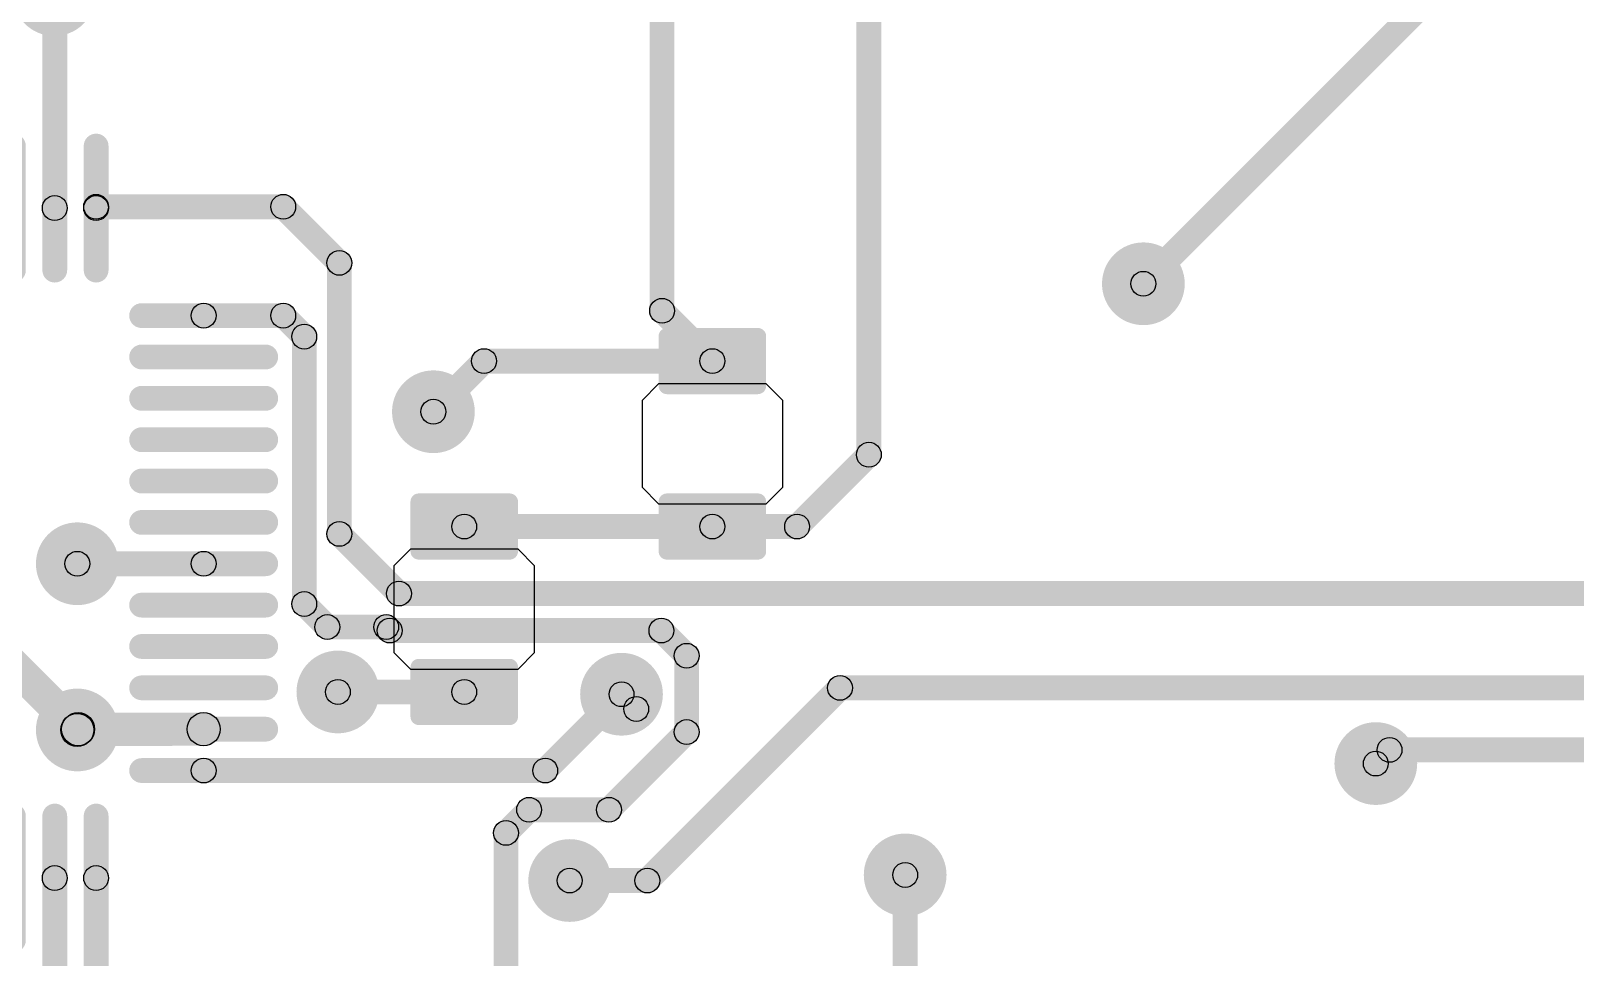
# Model space of a CAD drawing. Header units: millimetres. Extents: x 0 to 3.58, y 0 to 2.95.
# Drawn here: x 2.077 to 2.812, y 1.327 to 1.767 of the extents above; entities that cross this region are included whole.
import ezdxf

# ---------------------------------------------------------------- set-up
doc = ezdxf.new("R2010")
doc.units = ezdxf.units.MM
doc.header["$MEASUREMENT"] = 0
doc.layers.add('BottomLayer', color=5, linetype='Continuous')
doc.layers.add('ViaHoleLayer', color=16, linetype='Continuous')

# ---------------------------------------------------------------- blocks, each defined once
blk = doc.blocks.new('RES0805_B_28')
at = {"layer": 'BottomLayer'}
h = blk.add_hatch(color=5, dxfattribs=at)
edge = h.paths.add_edge_path()
edge.add_arc((-0.02756, 0.02165), 0.00394, 0, 90)
edge.add_line((-0.02756, 0.02559), (-0.05118, 0.02559))
edge.add_arc((-0.05118, 0.02165), 0.00394, 90, 180)
edge.add_line((-0.05512, 0.02165), (-0.05512, -0.02165))
edge.add_arc((-0.05118, -0.02165), 0.00394, 180, 270)
edge.add_line((-0.05118, -0.02559), (-0.02756, -0.02559))
edge.add_arc((-0.02756, -0.02165), 0.00394, 270, 360)
edge.add_line((-0.02362, -0.02165), (-0.02362, 0.02165))
h = blk.add_hatch(color=5, dxfattribs=at)
edge = h.paths.add_edge_path()
edge.add_arc((0.05118, 0.02165), 0.00394, 0, 90)
edge.add_line((0.05118, 0.02559), (0.02756, 0.02559))
edge.add_arc((0.02756, 0.02165), 0.00394, 90, 180)
edge.add_line((0.02362, 0.02165), (0.02362, -0.02165))
edge.add_arc((0.02756, -0.02165), 0.00394, 180, 270)
edge.add_line((0.02756, -0.02559), (0.05118, -0.02559))
edge.add_arc((0.05118, -0.02165), 0.00394, 270, 360)
edge.add_line((0.05512, -0.02165), (0.05512, 0.02165))
for p, q in [((-0.02067, 0.03346), (-0.02854, 0.02559)), ((0.02067, 0.03346), (-0.02067, 0.03346)), ((0.02854, 0.02559), (0.02067, 0.03346)), ((-0.02854, 0.02559), (-0.02854, -0.02559)), ((0.02854, -0.02559), (0.02854, 0.02559)), ((-0.02854, -0.02559), (-0.02067, -0.03346)), ((0.02067, -0.03346), (0.02854, -0.02559)), ((-0.02067, -0.03346), (0.02067, -0.03346))]:
    blk.add_line(p, q, dxfattribs=at)
blk = doc.blocks.new('RES0805_B_34')
at = {"layer": 'BottomLayer'}
h = blk.add_hatch(color=5, dxfattribs=at)
edge = h.paths.add_edge_path()
edge.add_arc((-0.02756, 0.02165), 0.00394, 0, 90)
edge.add_line((-0.02756, 0.02559), (-0.05118, 0.02559))
edge.add_arc((-0.05118, 0.02165), 0.00394, 90, 180)
edge.add_line((-0.05512, 0.02165), (-0.05512, -0.02165))
edge.add_arc((-0.05118, -0.02165), 0.00394, 180, 270)
edge.add_line((-0.05118, -0.02559), (-0.02756, -0.02559))
edge.add_arc((-0.02756, -0.02165), 0.00394, 270, 360)
edge.add_line((-0.02362, -0.02165), (-0.02362, 0.02165))
h = blk.add_hatch(color=5, dxfattribs=at)
edge = h.paths.add_edge_path()
edge.add_arc((0.05118, 0.02165), 0.00394, 0, 90)
edge.add_line((0.05118, 0.02559), (0.02756, 0.02559))
edge.add_arc((0.02756, 0.02165), 0.00394, 90, 180)
edge.add_line((0.02362, 0.02165), (0.02362, -0.02165))
edge.add_arc((0.02756, -0.02165), 0.00394, 180, 270)
edge.add_line((0.02756, -0.02559), (0.05118, -0.02559))
edge.add_arc((0.05118, -0.02165), 0.00394, 270, 360)
edge.add_line((0.05512, -0.02165), (0.05512, 0.02165))
for p, q in [((-0.02067, 0.03346), (-0.02854, 0.02559)), ((0.02067, 0.03346), (-0.02067, 0.03346)), ((0.02854, 0.02559), (0.02067, 0.03346)), ((-0.02854, 0.02559), (-0.02854, -0.02559)), ((0.02854, -0.02559), (0.02854, 0.02559)), ((-0.02854, -0.02559), (-0.02067, -0.03346)), ((0.02067, -0.03346), (0.02854, -0.02559)), ((-0.02067, -0.03346), (0.02067, -0.03346))]:
    blk.add_line(p, q, dxfattribs=at)
blk = doc.blocks.new('LQFP_48_N_B_53')
at = {"layer": 'BottomLayer'}
h = blk.add_hatch(color=5, dxfattribs=at)
edge = h.paths.add_edge_path()
edge.add_arc((-0.10827, 0.12992), 0.00591, 180, 360)
edge.add_line((-0.10236, 0.12992), (-0.10236, 0.18898))
edge.add_arc((-0.10827, 0.18898), 0.00591, 0, 180)
edge.add_line((-0.11417, 0.18898), (-0.11417, 0.12992))
h = blk.add_hatch(color=5, dxfattribs=at)
edge = h.paths.add_edge_path()
edge.add_arc((-0.08858, 0.12992), 0.00591, 180, 360)
edge.add_line((-0.08268, 0.12992), (-0.08268, 0.18898))
edge.add_arc((-0.08858, 0.18898), 0.00591, 0, 180)
edge.add_line((-0.09449, 0.18898), (-0.09449, 0.12992))
h = blk.add_hatch(color=5, dxfattribs=at)
edge = h.paths.add_edge_path()
edge.add_arc((-0.0689, 0.12992), 0.00591, 180, 360)
edge.add_line((-0.06299, 0.12992), (-0.06299, 0.18898))
edge.add_arc((-0.0689, 0.18898), 0.00591, 0, 180)
edge.add_line((-0.0748, 0.18898), (-0.0748, 0.12992))
h = blk.add_hatch(color=5, dxfattribs=at)
edge = h.paths.add_edge_path()
edge.add_arc((-0.04921, 0.12992), 0.00591, 180, 360)
edge.add_line((-0.04331, 0.12992), (-0.04331, 0.18898))
edge.add_arc((-0.04921, 0.18898), 0.00591, 0, 180)
edge.add_line((-0.05512, 0.18898), (-0.05512, 0.12992))
h = blk.add_hatch(color=5, dxfattribs=at)
edge = h.paths.add_edge_path()
edge.add_arc((-0.02953, 0.12992), 0.00591, 180, 360)
edge.add_line((-0.02362, 0.12992), (-0.02362, 0.18898))
edge.add_arc((-0.02953, 0.18898), 0.00591, 0, 180)
edge.add_line((-0.03543, 0.18898), (-0.03543, 0.12992))
h = blk.add_hatch(color=5, dxfattribs=at)
edge = h.paths.add_edge_path()
edge.add_arc((-0.00984, 0.12992), 0.00591, 180, 360)
edge.add_line((-0.00394, 0.12992), (-0.00394, 0.18898))
edge.add_arc((-0.00984, 0.18898), 0.00591, 0, 180)
edge.add_line((-0.01575, 0.18898), (-0.01575, 0.12992))
h = blk.add_hatch(color=5, dxfattribs=at)
edge = h.paths.add_edge_path()
edge.add_arc((0.00984, 0.12992), 0.00591, 180, 360)
edge.add_line((0.01575, 0.12992), (0.01575, 0.18898))
edge.add_arc((0.00984, 0.18898), 0.00591, 0, 180)
edge.add_line((0.00394, 0.18898), (0.00394, 0.12992))
h = blk.add_hatch(color=5, dxfattribs=at)
edge = h.paths.add_edge_path()
edge.add_arc((0.02953, 0.12992), 0.00591, 180, 360)
edge.add_line((0.03543, 0.12992), (0.03543, 0.18898))
edge.add_arc((0.02953, 0.18898), 0.00591, 0, 180)
edge.add_line((0.02362, 0.18898), (0.02362, 0.12992))
h = blk.add_hatch(color=5, dxfattribs=at)
edge = h.paths.add_edge_path()
edge.add_arc((0.04921, 0.12992), 0.00591, 180, 360)
edge.add_line((0.05512, 0.12992), (0.05512, 0.18898))
edge.add_arc((0.04921, 0.18898), 0.00591, 0, 180)
edge.add_line((0.04331, 0.18898), (0.04331, 0.12992))
h = blk.add_hatch(color=5, dxfattribs=at)
edge = h.paths.add_edge_path()
edge.add_arc((0.0689, 0.12992), 0.00591, 180, 360)
edge.add_line((0.0748, 0.12992), (0.0748, 0.18898))
edge.add_arc((0.0689, 0.18898), 0.00591, 0, 180)
edge.add_line((0.06299, 0.18898), (0.06299, 0.12992))
h = blk.add_hatch(color=5, dxfattribs=at)
edge = h.paths.add_edge_path()
edge.add_arc((0.08858, 0.12992), 0.00591, 180, 360)
edge.add_line((0.09449, 0.12992), (0.09449, 0.18898))
edge.add_arc((0.08858, 0.18898), 0.00591, 0, 180)
edge.add_line((0.08268, 0.18898), (0.08268, 0.12992))
h = blk.add_hatch(color=5, dxfattribs=at)
edge = h.paths.add_edge_path()
edge.add_arc((0.10827, 0.12992), 0.00591, 180, 360)
edge.add_line((0.11417, 0.12992), (0.11417, 0.18898))
edge.add_arc((0.10827, 0.18898), 0.00591, 0, 180)
edge.add_line((0.10236, 0.18898), (0.10236, 0.12992))
h = blk.add_hatch(color=5, dxfattribs=at)
edge = h.paths.add_edge_path()
edge.add_arc((-0.18897, 0.10827), 0.00591, 90, 270)
edge.add_line((-0.18897, 0.10236), (-0.12992, 0.10236))
edge.add_arc((-0.12992, 0.10827), 0.00591, 270, 450)
edge.add_line((-0.12992, 0.11417), (-0.18897, 0.11417))
h = blk.add_hatch(color=5, dxfattribs=at)
edge = h.paths.add_edge_path()
edge.add_arc((0.12992, 0.10827), 0.00591, 90, 270)
edge.add_line((0.12992, 0.10236), (0.18898, 0.10236))
edge.add_arc((0.18898, 0.10827), 0.00591, 270, 450)
edge.add_line((0.18898, 0.11417), (0.12992, 0.11417))
h = blk.add_hatch(color=5, dxfattribs=at)
edge = h.paths.add_edge_path()
edge.add_arc((-0.18897, 0.08858), 0.00591, 90, 270)
edge.add_line((-0.18897, 0.08268), (-0.12992, 0.08268))
edge.add_arc((-0.12992, 0.08858), 0.00591, 270, 450)
edge.add_line((-0.12992, 0.09449), (-0.18897, 0.09449))
h = blk.add_hatch(color=5, dxfattribs=at)
edge = h.paths.add_edge_path()
edge.add_arc((0.12992, 0.08858), 0.00591, 90, 270)
edge.add_line((0.12992, 0.08268), (0.18898, 0.08268))
edge.add_arc((0.18898, 0.08858), 0.00591, 270, 450)
edge.add_line((0.18898, 0.09449), (0.12992, 0.09449))
h = blk.add_hatch(color=5, dxfattribs=at)
edge = h.paths.add_edge_path()
edge.add_arc((-0.18897, 0.0689), 0.00591, 90, 270)
edge.add_line((-0.18897, 0.06299), (-0.12992, 0.06299))
edge.add_arc((-0.12992, 0.0689), 0.00591, 270, 450)
edge.add_line((-0.12992, 0.0748), (-0.18897, 0.0748))
h = blk.add_hatch(color=5, dxfattribs=at)
edge = h.paths.add_edge_path()
edge.add_arc((0.12992, 0.0689), 0.00591, 90, 270)
edge.add_line((0.12992, 0.06299), (0.18898, 0.06299))
edge.add_arc((0.18898, 0.0689), 0.00591, 270, 450)
edge.add_line((0.18898, 0.0748), (0.12992, 0.0748))
h = blk.add_hatch(color=5, dxfattribs=at)
edge = h.paths.add_edge_path()
edge.add_arc((-0.18897, 0.04921), 0.00591, 90, 270)
edge.add_line((-0.18897, 0.04331), (-0.12992, 0.04331))
edge.add_arc((-0.12992, 0.04921), 0.00591, 270, 450)
edge.add_line((-0.12992, 0.05512), (-0.18897, 0.05512))
h = blk.add_hatch(color=5, dxfattribs=at)
edge = h.paths.add_edge_path()
edge.add_arc((0.12992, 0.04921), 0.00591, 90, 270)
edge.add_line((0.12992, 0.04331), (0.18898, 0.04331))
edge.add_arc((0.18898, 0.04921), 0.00591, 270, 450)
edge.add_line((0.18898, 0.05512), (0.12992, 0.05512))
h = blk.add_hatch(color=5, dxfattribs=at)
edge = h.paths.add_edge_path()
edge.add_arc((-0.18897, 0.02953), 0.00591, 90, 270)
edge.add_line((-0.18897, 0.02362), (-0.12992, 0.02362))
edge.add_arc((-0.12992, 0.02953), 0.00591, 270, 450)
edge.add_line((-0.12992, 0.03543), (-0.18897, 0.03543))
h = blk.add_hatch(color=5, dxfattribs=at)
edge = h.paths.add_edge_path()
edge.add_arc((0.12992, 0.02953), 0.00591, 90, 270)
edge.add_line((0.12992, 0.02362), (0.18898, 0.02362))
edge.add_arc((0.18898, 0.02953), 0.00591, 270, 450)
edge.add_line((0.18898, 0.03543), (0.12992, 0.03543))
h = blk.add_hatch(color=5, dxfattribs=at)
edge = h.paths.add_edge_path()
edge.add_arc((-0.18897, 0.00984), 0.00591, 90, 270)
edge.add_line((-0.18897, 0.00394), (-0.12992, 0.00394))
edge.add_arc((-0.12992, 0.00984), 0.00591, 270, 450)
edge.add_line((-0.12992, 0.01575), (-0.18897, 0.01575))
h = blk.add_hatch(color=5, dxfattribs=at)
edge = h.paths.add_edge_path()
edge.add_arc((0.12992, 0.00984), 0.00591, 90, 270)
edge.add_line((0.12992, 0.00394), (0.18898, 0.00394))
edge.add_arc((0.18898, 0.00984), 0.00591, 270, 450)
edge.add_line((0.18898, 0.01575), (0.12992, 0.01575))
h = blk.add_hatch(color=5, dxfattribs=at)
edge = h.paths.add_edge_path()
edge.add_arc((-0.18897, -0.00984), 0.00591, 90, 270)
edge.add_line((-0.18897, -0.01575), (-0.12992, -0.01575))
edge.add_arc((-0.12992, -0.00984), 0.00591, 270, 450)
edge.add_line((-0.12992, -0.00394), (-0.18897, -0.00394))
h = blk.add_hatch(color=5, dxfattribs=at)
edge = h.paths.add_edge_path()
edge.add_arc((0.12992, -0.00984), 0.00591, 90, 270)
edge.add_line((0.12992, -0.01575), (0.18898, -0.01575))
edge.add_arc((0.18898, -0.00984), 0.00591, 270, 450)
edge.add_line((0.18898, -0.00394), (0.12992, -0.00394))
h = blk.add_hatch(color=5, dxfattribs=at)
edge = h.paths.add_edge_path()
edge.add_arc((-0.18897, -0.02953), 0.00591, 90, 270)
edge.add_line((-0.18897, -0.03543), (-0.12992, -0.03543))
edge.add_arc((-0.12992, -0.02953), 0.00591, 270, 450)
edge.add_line((-0.12992, -0.02362), (-0.18897, -0.02362))
h = blk.add_hatch(color=5, dxfattribs=at)
edge = h.paths.add_edge_path()
edge.add_arc((0.12992, -0.02953), 0.00591, 90, 270)
edge.add_line((0.12992, -0.03543), (0.18898, -0.03543))
edge.add_arc((0.18898, -0.02953), 0.00591, 270, 450)
edge.add_line((0.18898, -0.02362), (0.12992, -0.02362))
h = blk.add_hatch(color=5, dxfattribs=at)
edge = h.paths.add_edge_path()
edge.add_arc((-0.18897, -0.04921), 0.00591, 90, 270)
edge.add_line((-0.18897, -0.05512), (-0.12992, -0.05512))
edge.add_arc((-0.12992, -0.04921), 0.00591, 270, 450)
edge.add_line((-0.12992, -0.04331), (-0.18897, -0.04331))
h = blk.add_hatch(color=5, dxfattribs=at)
edge = h.paths.add_edge_path()
edge.add_arc((0.12992, -0.04921), 0.00591, 90, 270)
edge.add_line((0.12992, -0.05512), (0.18898, -0.05512))
edge.add_arc((0.18898, -0.04921), 0.00591, 270, 450)
edge.add_line((0.18898, -0.04331), (0.12992, -0.04331))
h = blk.add_hatch(color=5, dxfattribs=at)
edge = h.paths.add_edge_path()
edge.add_arc((-0.18897, -0.0689), 0.00591, 90, 270)
edge.add_line((-0.18897, -0.0748), (-0.12992, -0.0748))
edge.add_arc((-0.12992, -0.0689), 0.00591, 270, 450)
edge.add_line((-0.12992, -0.06299), (-0.18897, -0.06299))
h = blk.add_hatch(color=5, dxfattribs=at)
edge = h.paths.add_edge_path()
edge.add_arc((0.12992, -0.0689), 0.00591, 90, 270)
edge.add_line((0.12992, -0.0748), (0.18898, -0.0748))
edge.add_arc((0.18898, -0.0689), 0.00591, 270, 450)
edge.add_line((0.18898, -0.06299), (0.12992, -0.06299))
h = blk.add_hatch(color=5, dxfattribs=at)
edge = h.paths.add_edge_path()
edge.add_arc((-0.18897, -0.08858), 0.00591, 90, 270)
edge.add_line((-0.18897, -0.09449), (-0.12992, -0.09449))
edge.add_arc((-0.12992, -0.08858), 0.00591, 270, 450)
edge.add_line((-0.12992, -0.08268), (-0.18897, -0.08268))
h = blk.add_hatch(color=5, dxfattribs=at)
edge = h.paths.add_edge_path()
edge.add_arc((0.12992, -0.08858), 0.00591, 90, 270)
edge.add_line((0.12992, -0.09449), (0.18898, -0.09449))
edge.add_arc((0.18898, -0.08858), 0.00591, 270, 450)
edge.add_line((0.18898, -0.08268), (0.12992, -0.08268))
h = blk.add_hatch(color=5, dxfattribs=at)
edge = h.paths.add_edge_path()
edge.add_arc((-0.18897, -0.10827), 0.00591, 90, 270)
edge.add_line((-0.18897, -0.11417), (-0.12992, -0.11417))
edge.add_arc((-0.12992, -0.10827), 0.00591, 270, 450)
edge.add_line((-0.12992, -0.10236), (-0.18897, -0.10236))
h = blk.add_hatch(color=5, dxfattribs=at)
edge = h.paths.add_edge_path()
edge.add_arc((0.12992, -0.10827), 0.00591, 90, 270)
edge.add_line((0.12992, -0.11417), (0.18898, -0.11417))
edge.add_arc((0.18898, -0.10827), 0.00591, 270, 450)
edge.add_line((0.18898, -0.10236), (0.12992, -0.10236))
h = blk.add_hatch(color=5, dxfattribs=at)
edge = h.paths.add_edge_path()
edge.add_arc((-0.10827, -0.18898), 0.00591, 180, 360)
edge.add_line((-0.10236, -0.18898), (-0.10236, -0.12992))
edge.add_arc((-0.10827, -0.12992), 0.00591, 0, 180)
edge.add_line((-0.11417, -0.12992), (-0.11417, -0.18898))
h = blk.add_hatch(color=5, dxfattribs=at)
edge = h.paths.add_edge_path()
edge.add_arc((-0.08858, -0.18898), 0.00591, 180, 360)
edge.add_line((-0.08268, -0.18898), (-0.08268, -0.12992))
edge.add_arc((-0.08858, -0.12992), 0.00591, 0, 180)
edge.add_line((-0.09449, -0.12992), (-0.09449, -0.18898))
h = blk.add_hatch(color=5, dxfattribs=at)
edge = h.paths.add_edge_path()
edge.add_arc((-0.0689, -0.18898), 0.00591, 180, 360)
edge.add_line((-0.06299, -0.18898), (-0.06299, -0.12992))
edge.add_arc((-0.0689, -0.12992), 0.00591, 0, 180)
edge.add_line((-0.0748, -0.12992), (-0.0748, -0.18898))
h = blk.add_hatch(color=5, dxfattribs=at)
edge = h.paths.add_edge_path()
edge.add_arc((-0.04921, -0.18898), 0.00591, 180, 360)
edge.add_line((-0.04331, -0.18898), (-0.04331, -0.12992))
edge.add_arc((-0.04921, -0.12992), 0.00591, 0, 180)
edge.add_line((-0.05512, -0.12992), (-0.05512, -0.18898))
h = blk.add_hatch(color=5, dxfattribs=at)
edge = h.paths.add_edge_path()
edge.add_arc((-0.02953, -0.18898), 0.00591, 180, 360)
edge.add_line((-0.02362, -0.18898), (-0.02362, -0.12992))
edge.add_arc((-0.02953, -0.12992), 0.00591, 0, 180)
edge.add_line((-0.03543, -0.12992), (-0.03543, -0.18898))
h = blk.add_hatch(color=5, dxfattribs=at)
edge = h.paths.add_edge_path()
edge.add_arc((-0.00984, -0.18898), 0.00591, 180, 360)
edge.add_line((-0.00394, -0.18898), (-0.00394, -0.12992))
edge.add_arc((-0.00984, -0.12992), 0.00591, 0, 180)
edge.add_line((-0.01575, -0.12992), (-0.01575, -0.18898))
h = blk.add_hatch(color=5, dxfattribs=at)
edge = h.paths.add_edge_path()
edge.add_arc((0.00984, -0.18898), 0.00591, 180, 360)
edge.add_line((0.01575, -0.18898), (0.01575, -0.12992))
edge.add_arc((0.00984, -0.12992), 0.00591, 0, 180)
edge.add_line((0.00394, -0.12992), (0.00394, -0.18898))
h = blk.add_hatch(color=5, dxfattribs=at)
edge = h.paths.add_edge_path()
edge.add_arc((0.02953, -0.18898), 0.00591, 180, 360)
edge.add_line((0.03543, -0.18898), (0.03543, -0.12992))
edge.add_arc((0.02953, -0.12992), 0.00591, 0, 180)
edge.add_line((0.02362, -0.12992), (0.02362, -0.18898))
h = blk.add_hatch(color=5, dxfattribs=at)
edge = h.paths.add_edge_path()
edge.add_arc((0.04921, -0.18898), 0.00591, 180, 360)
edge.add_line((0.05512, -0.18898), (0.05512, -0.12992))
edge.add_arc((0.04921, -0.12992), 0.00591, 0, 180)
edge.add_line((0.04331, -0.12992), (0.04331, -0.18898))
h = blk.add_hatch(color=5, dxfattribs=at)
edge = h.paths.add_edge_path()
edge.add_arc((0.0689, -0.18898), 0.00591, 180, 360)
edge.add_line((0.0748, -0.18898), (0.0748, -0.12992))
edge.add_arc((0.0689, -0.12992), 0.00591, 0, 180)
edge.add_line((0.06299, -0.12992), (0.06299, -0.18898))
h = blk.add_hatch(color=5, dxfattribs=at)
edge = h.paths.add_edge_path()
edge.add_arc((0.08858, -0.18898), 0.00591, 180, 360)
edge.add_line((0.09449, -0.18898), (0.09449, -0.12992))
edge.add_arc((0.08858, -0.12992), 0.00591, 0, 180)
edge.add_line((0.08268, -0.12992), (0.08268, -0.18898))
h = blk.add_hatch(color=5, dxfattribs=at)
edge = h.paths.add_edge_path()
edge.add_arc((0.10827, -0.18898), 0.00591, 180, 360)
edge.add_line((0.11417, -0.18898), (0.11417, -0.12992))
edge.add_arc((0.10827, -0.12992), 0.00591, 0, 180)
edge.add_line((0.10236, -0.12992), (0.10236, -0.18898))

msp = doc.modelspace()

# ---------------------------------------------------------------- hatches: boundary and pattern name
at = {"layer": 'BottomLayer'}
for points in [[(2.38353, 1.63418), (2.37172, 1.63418), (2.37172, 1.85433), (2.38353, 1.85433)], [(2.48196, 1.56567), (2.47015, 1.56567), (2.47015, 1.85433), (2.48196, 1.85433)], [(2.61087, 1.64286), (2.60252, 1.65121), (2.77929, 1.82799), (2.78764, 1.81964)], [(2.09449, 1.68307), (2.08268, 1.68307), (2.08268, 1.78441), (2.09449, 1.78441)], [(2.11417, 1.68307), (2.10236, 1.68307), (2.10236, 1.68367), (2.11417, 1.68367)], [(2.10827, 1.67776), (2.10827, 1.68957), (2.19732, 1.68957), (2.19732, 1.67776)], [(2.19315, 1.67949), (2.2015, 1.68785), (2.22818, 1.66116), (2.21983, 1.65281)], [(2.22991, 1.52799), (2.2181, 1.52799), (2.2181, 1.65699), (2.22991, 1.65699)], [(2.15945, 1.62598), (2.15945, 1.63779), (2.19732, 1.63779), (2.19732, 1.62598)], [(2.19315, 1.62771), (2.2015, 1.63607), (2.2115, 1.62607), (2.20315, 1.61771)], [(2.37345, 1.63001), (2.3818, 1.63836), (2.40575, 1.61441), (2.3974, 1.60606)], [(2.21323, 1.49464), (2.20142, 1.49464), (2.20142, 1.62189), (2.21323, 1.62189)], [(2.27296, 1.58196), (2.26461, 1.59031), (2.28872, 1.61441), (2.29707, 1.60606)], [(2.29289, 1.60433), (2.29289, 1.61614), (2.40157, 1.61614), (2.40157, 1.60433)], [(2.44606, 1.52732), (2.43771, 1.53567), (2.47188, 1.56985), (2.48023, 1.56149)], [(2.28346, 1.52559), (2.28346, 1.5374), (2.40157, 1.5374), (2.40157, 1.52559)], [(2.40157, 1.52559), (2.40157, 1.5374), (2.44188, 1.5374), (2.44188, 1.52559)], [(2.21983, 1.52381), (2.22818, 1.53216), (2.25656, 1.50378), (2.24821, 1.49543)], [(2.09932, 1.50787), (2.09932, 1.51968), (2.15945, 1.51968), (2.15945, 1.50787)], [(2.03112, 1.4921), (2.04226, 1.50324), (2.10507, 1.44042), (2.09394, 1.42929)], [(2.25238, 1.4937), (2.25238, 1.50551), (2.89438, 1.50551), (2.89438, 1.4937)], [(2.20315, 1.49046), (2.2115, 1.49881), (2.22246, 1.48785), (2.21411, 1.47949)], [(2.21829, 1.47776), (2.21829, 1.48957), (2.24632, 1.48957), (2.24632, 1.47776)], [(2.24215, 1.47949), (2.2505, 1.48785), (2.25218, 1.48616), (2.24383, 1.47781)], [(2.24801, 1.47608), (2.24801, 1.48789), (2.37732, 1.48789), (2.37732, 1.47608)], [(2.37315, 1.47781), (2.3815, 1.48616), (2.3935, 1.47416), (2.38515, 1.46581)], [(2.39523, 1.43367), (2.38342, 1.43367), (2.38342, 1.46999), (2.39523, 1.46999)], [(2.22332, 1.44685), (2.22332, 1.45866), (2.28346, 1.45866), (2.28346, 1.44685)], [(2.32618, 1.41118), (2.31783, 1.41953), (2.35415, 1.45585), (2.3625, 1.44749)], [(2.35415, 1.44749), (2.3625, 1.45585), (2.3695, 1.44885), (2.36115, 1.44049)], [(2.37478, 1.35883), (2.36643, 1.36719), (2.45815, 1.4589), (2.4665, 1.45055)], [(2.46232, 1.44882), (2.46232, 1.46063), (2.88583, 1.46063), (2.88583, 1.44882)], [(2.10507, 1.42929), (2.09394, 1.44042), (2.09412, 1.44061), (2.10526, 1.42947)], [(2.09953, 1.42698), (2.09948, 1.44273), (2.15943, 1.44291), (2.15948, 1.42716)], [(2.09969, 1.42716), (2.09969, 1.44291), (2.15945, 1.44291), (2.15945, 1.42716)], [(2.10489, 1.4291), (2.09376, 1.44024), (2.09394, 1.44042), (2.10507, 1.42929)], [(2.35651, 1.3925), (2.34816, 1.40086), (2.38515, 1.43785), (2.3935, 1.42949)], [(2.7215, 1.41449), (2.71315, 1.42285), (2.71968, 1.42937), (2.72803, 1.42102)], [(2.72385, 1.41929), (2.72385, 1.4311), (2.94488, 1.4311), (2.94488, 1.41929)], [(2.15945, 1.40945), (2.15945, 1.42126), (2.32201, 1.42126), (2.32201, 1.40945)], [(2.30752, 1.38149), (2.29917, 1.38985), (2.31018, 1.40086), (2.31853, 1.3925)], [(2.31436, 1.39077), (2.31436, 1.40258), (2.35233, 1.40258), (2.35233, 1.39077)], [(2.30925, 1.31846), (2.29744, 1.31846), (2.29744, 1.38567), (2.30925, 1.38567)], [(2.33366, 1.3571), (2.33366, 1.36891), (2.37061, 1.36891), (2.37061, 1.3571)], [(2.09449, 1.21059), (2.08268, 1.21059), (2.08268, 1.36417), (2.09449, 1.36417)], [(2.11417, 1.24372), (2.10236, 1.24372), (2.10236, 1.36417), (2.11417, 1.36417)], [(2.49923, 1.22435), (2.48742, 1.22435), (2.48742, 1.36567), (2.49923, 1.36567)]]:
    msp.add_hatch(color=5, dxfattribs=at).paths.add_polyline_path(points)
h = msp.add_hatch(color=5, dxfattribs=at)
edge = h.paths.add_edge_path()
edge.add_arc((2.08832, 1.78467), 0.01969, 0, 360)
h = msp.add_hatch(color=5, dxfattribs=at)
edge = h.paths.add_edge_path()
edge.add_arc((2.08858, 1.68307), 0.00591, 0, 360)
h = msp.add_hatch(color=5, dxfattribs=at)
edge = h.paths.add_edge_path()
edge.add_arc((2.10827, 1.68367), 0.00591, 0, 360)
h = msp.add_hatch(color=5, dxfattribs=at)
edge = h.paths.add_edge_path()
edge.add_arc((2.10827, 1.68367), 0.00591, 0, 360)
h = msp.add_hatch(color=5, dxfattribs=at)
edge = h.paths.add_edge_path()
edge.add_arc((2.10827, 1.68307), 0.00591, 0, 360)
h = msp.add_hatch(color=5, dxfattribs=at)
edge = h.paths.add_edge_path()
edge.add_arc((2.19732, 1.68367), 0.00591, 0, 360)
h = msp.add_hatch(color=5, dxfattribs=at)
edge = h.paths.add_edge_path()
edge.add_arc((2.19732, 1.68367), 0.00591, 0, 360)
h = msp.add_hatch(color=5, dxfattribs=at)
edge = h.paths.add_edge_path()
edge.add_arc((2.22401, 1.65699), 0.00591, 0, 360)
h = msp.add_hatch(color=5, dxfattribs=at)
edge = h.paths.add_edge_path()
edge.add_arc((2.22401, 1.65699), 0.00591, 0, 360)
h = msp.add_hatch(color=5, dxfattribs=at)
edge = h.paths.add_edge_path()
edge.add_arc((2.60669, 1.64704), 0.01969, 0, 360)
h = msp.add_hatch(color=5, dxfattribs=at)
edge = h.paths.add_edge_path()
edge.add_arc((2.60669, 1.64704), 0.00591, 0, 360)
h = msp.add_hatch(color=5, dxfattribs=at)
edge = h.paths.add_edge_path()
edge.add_arc((2.37763, 1.63418), 0.00591, 0, 360)
h = msp.add_hatch(color=5, dxfattribs=at)
edge = h.paths.add_edge_path()
edge.add_arc((2.37763, 1.63418), 0.00591, 0, 360)
h = msp.add_hatch(color=5, dxfattribs=at)
edge = h.paths.add_edge_path()
edge.add_arc((2.15945, 1.63189), 0.00591, 0, 360)
h = msp.add_hatch(color=5, dxfattribs=at)
edge = h.paths.add_edge_path()
edge.add_arc((2.19732, 1.63189), 0.00591, 0, 360)
h = msp.add_hatch(color=5, dxfattribs=at)
edge = h.paths.add_edge_path()
edge.add_arc((2.19732, 1.63189), 0.00591, 0, 360)
h = msp.add_hatch(color=5, dxfattribs=at)
edge = h.paths.add_edge_path()
edge.add_arc((2.20732, 1.62189), 0.00591, 0, 360)
h = msp.add_hatch(color=5, dxfattribs=at)
edge = h.paths.add_edge_path()
edge.add_arc((2.20732, 1.62189), 0.00591, 0, 360)
h = msp.add_hatch(color=5, dxfattribs=at)
edge = h.paths.add_edge_path()
edge.add_arc((2.29289, 1.61024), 0.00591, 0, 360)
h = msp.add_hatch(color=5, dxfattribs=at)
edge = h.paths.add_edge_path()
edge.add_arc((2.29289, 1.61024), 0.00591, 0, 360)
h = msp.add_hatch(color=5, dxfattribs=at)
edge = h.paths.add_edge_path()
edge.add_arc((2.40157, 1.61024), 0.00591, 0, 360)
h = msp.add_hatch(color=5, dxfattribs=at)
edge = h.paths.add_edge_path()
edge.add_arc((2.40157, 1.61024), 0.00591, 0, 360)
h = msp.add_hatch(color=5, dxfattribs=at)
edge = h.paths.add_edge_path()
edge.add_arc((2.26879, 1.58613), 0.01969, 0, 360)
h = msp.add_hatch(color=5, dxfattribs=at)
edge = h.paths.add_edge_path()
edge.add_arc((2.26879, 1.58613), 0.00591, 0, 360)
h = msp.add_hatch(color=5, dxfattribs=at)
edge = h.paths.add_edge_path()
edge.add_arc((2.47605, 1.56567), 0.00591, 0, 360)
h = msp.add_hatch(color=5, dxfattribs=at)
edge = h.paths.add_edge_path()
edge.add_arc((2.47605, 1.56567), 0.00591, 0, 360)
h = msp.add_hatch(color=5, dxfattribs=at)
edge = h.paths.add_edge_path()
edge.add_arc((2.28346, 1.5315), 0.00591, 0, 360)
h = msp.add_hatch(color=5, dxfattribs=at)
edge = h.paths.add_edge_path()
edge.add_arc((2.40157, 1.5315), 0.00591, 0, 360)
h = msp.add_hatch(color=5, dxfattribs=at)
edge = h.paths.add_edge_path()
edge.add_arc((2.40157, 1.5315), 0.00591, 0, 360)
h = msp.add_hatch(color=5, dxfattribs=at)
edge = h.paths.add_edge_path()
edge.add_arc((2.44188, 1.5315), 0.00591, 0, 360)
h = msp.add_hatch(color=5, dxfattribs=at)
edge = h.paths.add_edge_path()
edge.add_arc((2.44188, 1.5315), 0.00591, 0, 360)
h = msp.add_hatch(color=5, dxfattribs=at)
edge = h.paths.add_edge_path()
edge.add_arc((2.09932, 1.51378), 0.01969, 0, 360)
h = msp.add_hatch(color=5, dxfattribs=at)
edge = h.paths.add_edge_path()
edge.add_arc((2.22401, 1.52799), 0.00591, 0, 360)
h = msp.add_hatch(color=5, dxfattribs=at)
edge = h.paths.add_edge_path()
edge.add_arc((2.22401, 1.52799), 0.00591, 0, 360)
h = msp.add_hatch(color=5, dxfattribs=at)
edge = h.paths.add_edge_path()
edge.add_arc((2.09932, 1.51378), 0.00591, 0, 360)
h = msp.add_hatch(color=5, dxfattribs=at)
edge = h.paths.add_edge_path()
edge.add_arc((2.15945, 1.51378), 0.00591, 0, 360)
h = msp.add_hatch(color=5, dxfattribs=at)
edge = h.paths.add_edge_path()
edge.add_arc((2.20732, 1.49464), 0.00591, 0, 360)
h = msp.add_hatch(color=5, dxfattribs=at)
edge = h.paths.add_edge_path()
edge.add_arc((2.20732, 1.49464), 0.00591, 0, 360)
h = msp.add_hatch(color=5, dxfattribs=at)
edge = h.paths.add_edge_path()
edge.add_arc((2.25238, 1.49961), 0.00591, 0, 360)
h = msp.add_hatch(color=5, dxfattribs=at)
edge = h.paths.add_edge_path()
edge.add_arc((2.25238, 1.49961), 0.00591, 0, 360)
h = msp.add_hatch(color=5, dxfattribs=at)
edge = h.paths.add_edge_path()
edge.add_arc((2.21829, 1.48367), 0.00591, 0, 360)
h = msp.add_hatch(color=5, dxfattribs=at)
edge = h.paths.add_edge_path()
edge.add_arc((2.21829, 1.48367), 0.00591, 0, 360)
h = msp.add_hatch(color=5, dxfattribs=at)
edge = h.paths.add_edge_path()
edge.add_arc((2.24632, 1.48367), 0.00591, 0, 360)
h = msp.add_hatch(color=5, dxfattribs=at)
edge = h.paths.add_edge_path()
edge.add_arc((2.24632, 1.48367), 0.00591, 0, 360)
h = msp.add_hatch(color=5, dxfattribs=at)
edge = h.paths.add_edge_path()
edge.add_arc((2.24801, 1.48199), 0.00591, 0, 360)
h = msp.add_hatch(color=5, dxfattribs=at)
edge = h.paths.add_edge_path()
edge.add_arc((2.24801, 1.48199), 0.00591, 0, 360)
h = msp.add_hatch(color=5, dxfattribs=at)
edge = h.paths.add_edge_path()
edge.add_arc((2.37732, 1.48199), 0.00591, 0, 360)
h = msp.add_hatch(color=5, dxfattribs=at)
edge = h.paths.add_edge_path()
edge.add_arc((2.37732, 1.48199), 0.00591, 0, 360)
h = msp.add_hatch(color=5, dxfattribs=at)
edge = h.paths.add_edge_path()
edge.add_arc((2.22332, 1.45276), 0.01969, 0, 360)
h = msp.add_hatch(color=5, dxfattribs=at)
edge = h.paths.add_edge_path()
edge.add_arc((2.35832, 1.45167), 0.01969, 0, 360)
h = msp.add_hatch(color=5, dxfattribs=at)
edge = h.paths.add_edge_path()
edge.add_arc((2.38932, 1.46999), 0.00591, 0, 360)
h = msp.add_hatch(color=5, dxfattribs=at)
edge = h.paths.add_edge_path()
edge.add_arc((2.38932, 1.46999), 0.00591, 0, 360)
h = msp.add_hatch(color=5, dxfattribs=at)
edge = h.paths.add_edge_path()
edge.add_arc((2.22332, 1.45276), 0.00591, 0, 360)
h = msp.add_hatch(color=5, dxfattribs=at)
edge = h.paths.add_edge_path()
edge.add_arc((2.28346, 1.45276), 0.00591, 0, 360)
h = msp.add_hatch(color=5, dxfattribs=at)
edge = h.paths.add_edge_path()
edge.add_arc((2.35832, 1.45167), 0.00591, 0, 360)
h = msp.add_hatch(color=5, dxfattribs=at)
edge = h.paths.add_edge_path()
edge.add_arc((2.35832, 1.45167), 0.00591, 0, 360)
h = msp.add_hatch(color=5, dxfattribs=at)
edge = h.paths.add_edge_path()
edge.add_arc((2.46232, 1.45472), 0.00591, 0, 360)
h = msp.add_hatch(color=5, dxfattribs=at)
edge = h.paths.add_edge_path()
edge.add_arc((2.46232, 1.45472), 0.00591, 0, 360)
h = msp.add_hatch(color=5, dxfattribs=at)
edge = h.paths.add_edge_path()
edge.add_arc((2.09932, 1.43467), 0.01969, 0, 360)
h = msp.add_hatch(color=5, dxfattribs=at)
edge = h.paths.add_edge_path()
edge.add_arc((2.36532, 1.44467), 0.00591, 0, 360)
h = msp.add_hatch(color=5, dxfattribs=at)
edge = h.paths.add_edge_path()
edge.add_arc((2.09932, 1.43467), 0.00787, 0, 360)
h = msp.add_hatch(color=5, dxfattribs=at)
edge = h.paths.add_edge_path()
edge.add_arc((2.09951, 1.43485), 0.00787, 0, 360)
h = msp.add_hatch(color=5, dxfattribs=at)
edge = h.paths.add_edge_path()
edge.add_arc((2.09951, 1.43485), 0.00787, 0, 360)
h = msp.add_hatch(color=5, dxfattribs=at)
edge = h.paths.add_edge_path()
edge.add_arc((2.09951, 1.43485), 0.00787, 0, 360)
h = msp.add_hatch(color=5, dxfattribs=at)
edge = h.paths.add_edge_path()
edge.add_arc((2.09951, 1.43485), 0.00787, 0, 360)
h = msp.add_hatch(color=5, dxfattribs=at)
edge = h.paths.add_edge_path()
edge.add_arc((2.09969, 1.43504), 0.00787, 0, 360)
h = msp.add_hatch(color=5, dxfattribs=at)
edge = h.paths.add_edge_path()
edge.add_arc((2.09969, 1.43504), 0.00787, 0, 360)
h = msp.add_hatch(color=5, dxfattribs=at)
edge = h.paths.add_edge_path()
edge.add_arc((2.15945, 1.43504), 0.00787, 0, 360)
h = msp.add_hatch(color=5, dxfattribs=at)
edge = h.paths.add_edge_path()
edge.add_arc((2.15945, 1.43504), 0.00787, 0, 360)
h = msp.add_hatch(color=5, dxfattribs=at)
edge = h.paths.add_edge_path()
edge.add_arc((2.38932, 1.43367), 0.00591, 0, 360)
h = msp.add_hatch(color=5, dxfattribs=at)
edge = h.paths.add_edge_path()
edge.add_arc((2.38932, 1.43367), 0.00591, 0, 360)
h = msp.add_hatch(color=5, dxfattribs=at)
edge = h.paths.add_edge_path()
edge.add_arc((2.71732, 1.41867), 0.01969, 0, 360)
h = msp.add_hatch(color=5, dxfattribs=at)
edge = h.paths.add_edge_path()
edge.add_arc((2.72385, 1.4252), 0.00591, 0, 360)
h = msp.add_hatch(color=5, dxfattribs=at)
edge = h.paths.add_edge_path()
edge.add_arc((2.72385, 1.4252), 0.00591, 0, 360)
h = msp.add_hatch(color=5, dxfattribs=at)
edge = h.paths.add_edge_path()
edge.add_arc((2.15945, 1.41535), 0.00591, 0, 360)
h = msp.add_hatch(color=5, dxfattribs=at)
edge = h.paths.add_edge_path()
edge.add_arc((2.32201, 1.41535), 0.00591, 0, 360)
h = msp.add_hatch(color=5, dxfattribs=at)
edge = h.paths.add_edge_path()
edge.add_arc((2.32201, 1.41535), 0.00591, 0, 360)
h = msp.add_hatch(color=5, dxfattribs=at)
edge = h.paths.add_edge_path()
edge.add_arc((2.71732, 1.41867), 0.00591, 0, 360)
h = msp.add_hatch(color=5, dxfattribs=at)
edge = h.paths.add_edge_path()
edge.add_arc((2.31436, 1.39668), 0.00591, 0, 360)
h = msp.add_hatch(color=5, dxfattribs=at)
edge = h.paths.add_edge_path()
edge.add_arc((2.31436, 1.39668), 0.00591, 0, 360)
h = msp.add_hatch(color=5, dxfattribs=at)
edge = h.paths.add_edge_path()
edge.add_arc((2.35233, 1.39668), 0.00591, 0, 360)
h = msp.add_hatch(color=5, dxfattribs=at)
edge = h.paths.add_edge_path()
edge.add_arc((2.35233, 1.39668), 0.00591, 0, 360)
h = msp.add_hatch(color=5, dxfattribs=at)
edge = h.paths.add_edge_path()
edge.add_arc((2.30335, 1.38567), 0.00591, 0, 360)
h = msp.add_hatch(color=5, dxfattribs=at)
edge = h.paths.add_edge_path()
edge.add_arc((2.30335, 1.38567), 0.00591, 0, 360)
h = msp.add_hatch(color=5, dxfattribs=at)
edge = h.paths.add_edge_path()
edge.add_arc((2.33366, 1.36301), 0.01969, 0, 360)
h = msp.add_hatch(color=5, dxfattribs=at)
edge = h.paths.add_edge_path()
edge.add_arc((2.49332, 1.36567), 0.01969, 0, 360)
h = msp.add_hatch(color=5, dxfattribs=at)
edge = h.paths.add_edge_path()
edge.add_arc((2.08858, 1.36417), 0.00591, 0, 360)
h = msp.add_hatch(color=5, dxfattribs=at)
edge = h.paths.add_edge_path()
edge.add_arc((2.10827, 1.36417), 0.00591, 0, 360)
h = msp.add_hatch(color=5, dxfattribs=at)
edge = h.paths.add_edge_path()
edge.add_arc((2.33366, 1.36301), 0.00591, 0, 360)
h = msp.add_hatch(color=5, dxfattribs=at)
edge = h.paths.add_edge_path()
edge.add_arc((2.37061, 1.36301), 0.00591, 0, 360)
h = msp.add_hatch(color=5, dxfattribs=at)
edge = h.paths.add_edge_path()
edge.add_arc((2.37061, 1.36301), 0.00591, 0, 360)
h = msp.add_hatch(color=5, dxfattribs=at)
edge = h.paths.add_edge_path()
edge.add_arc((2.49332, 1.36567), 0.00591, 0, 360)
at = {"layer": 'ViaHoleLayer'}
h = msp.add_hatch(color=16, dxfattribs=at)
edge = h.paths.add_edge_path()
edge.add_arc((2.60669, 1.64704), 0.01181, 0, 360)
h = msp.add_hatch(color=16, dxfattribs=at)
edge = h.paths.add_edge_path()
edge.add_arc((2.26879, 1.58613), 0.01181, 0, 360)
h = msp.add_hatch(color=16, dxfattribs=at)
edge = h.paths.add_edge_path()
edge.add_arc((2.09932, 1.51378), 0.01181, 0, 360)
h = msp.add_hatch(color=16, dxfattribs=at)
edge = h.paths.add_edge_path()
edge.add_arc((2.22332, 1.45276), 0.01181, 0, 360)
h = msp.add_hatch(color=16, dxfattribs=at)
edge = h.paths.add_edge_path()
edge.add_arc((2.35832, 1.45167), 0.01181, 0, 360)
h = msp.add_hatch(color=16, dxfattribs=at)
edge = h.paths.add_edge_path()
edge.add_arc((2.09932, 1.43467), 0.01181, 0, 360)
h = msp.add_hatch(color=16, dxfattribs=at)
edge = h.paths.add_edge_path()
edge.add_arc((2.71732, 1.41867), 0.01181, 0, 360)
h = msp.add_hatch(color=16, dxfattribs=at)
edge = h.paths.add_edge_path()
edge.add_arc((2.33366, 1.36301), 0.01181, 0, 360)
h = msp.add_hatch(color=16, dxfattribs=at)
edge = h.paths.add_edge_path()
edge.add_arc((2.49332, 1.36567), 0.01181, 0, 360)

# ---------------------------------------------------------------- linework, layer by layer
at = {"layer": 'BottomLayer'}
for centre, radius in [((2.08858, 1.68307), 0.00591), ((2.10827, 1.68367), 0.00591), ((2.10827, 1.68367), 0.00591), ((2.10827, 1.68307), 0.00591), ((2.19732, 1.68367), 0.00591), ((2.19732, 1.68367), 0.00591), ((2.22401, 1.65699), 0.00591), ((2.22401, 1.65699), 0.00591), ((2.60669, 1.64704), 0.00591), ((2.37763, 1.63418), 0.00591), ((2.37763, 1.63418), 0.00591), ((2.15945, 1.63189), 0.00591), ((2.19732, 1.63189), 0.00591), ((2.19732, 1.63189), 0.00591), ((2.20732, 1.62189), 0.00591), ((2.20732, 1.62189), 0.00591), ((2.29289, 1.61024), 0.00591), ((2.29289, 1.61024), 0.00591), ((2.40157, 1.61024), 0.00591), ((2.40157, 1.61024), 0.00591), ((2.26879, 1.58613), 0.00591), ((2.47605, 1.56567), 0.00591), ((2.47605, 1.56567), 0.00591), ((2.28346, 1.5315), 0.00591), ((2.40157, 1.5315), 0.00591), ((2.40157, 1.5315), 0.00591), ((2.44188, 1.5315), 0.00591), ((2.44188, 1.5315), 0.00591), ((2.22401, 1.52799), 0.00591), ((2.22401, 1.52799), 0.00591), ((2.09932, 1.51378), 0.00591), ((2.15945, 1.51378), 0.00591), ((2.20732, 1.49464), 0.00591), ((2.20732, 1.49464), 0.00591), ((2.25238, 1.49961), 0.00591), ((2.25238, 1.49961), 0.00591), ((2.21829, 1.48367), 0.00591), ((2.21829, 1.48367), 0.00591), ((2.24632, 1.48367), 0.00591), ((2.24632, 1.48367), 0.00591), ((2.24801, 1.48199), 0.00591), ((2.24801, 1.48199), 0.00591), ((2.37732, 1.48199), 0.00591), ((2.37732, 1.48199), 0.00591), ((2.38932, 1.46999), 0.00591), ((2.38932, 1.46999), 0.00591), ((2.22332, 1.45276), 0.00591), ((2.28346, 1.45276), 0.00591), ((2.35832, 1.45167), 0.00591), ((2.35832, 1.45167), 0.00591), ((2.46232, 1.45472), 0.00591), ((2.46232, 1.45472), 0.00591), ((2.36532, 1.44467), 0.00591), ((2.09932, 1.43467), 0.00787), ((2.09951, 1.43485), 0.00787), ((2.09951, 1.43485), 0.00787), ((2.09951, 1.43485), 0.00787), ((2.09951, 1.43485), 0.00787), ((2.09969, 1.43504), 0.00787), ((2.09969, 1.43504), 0.00787), ((2.15945, 1.43504), 0.00787), ((2.15945, 1.43504), 0.00787), ((2.38932, 1.43367), 0.00591), ((2.38932, 1.43367), 0.00591), ((2.72385, 1.4252), 0.00591), ((2.72385, 1.4252), 0.00591), ((2.15945, 1.41535), 0.00591), ((2.32201, 1.41535), 0.00591), ((2.32201, 1.41535), 0.00591), ((2.71732, 1.41867), 0.00591), ((2.31436, 1.39668), 0.00591), ((2.31436, 1.39668), 0.00591), ((2.35233, 1.39668), 0.00591), ((2.35233, 1.39668), 0.00591), ((2.30335, 1.38567), 0.00591), ((2.30335, 1.38567), 0.00591), ((2.08858, 1.36417), 0.00591), ((2.10827, 1.36417), 0.00591), ((2.33366, 1.36301), 0.00591), ((2.37061, 1.36301), 0.00591), ((2.37061, 1.36301), 0.00591), ((2.49332, 1.36567), 0.00591)]:
    msp.add_circle(centre, radius, dxfattribs=at)

# ---------------------------------------------------------------- block references
for name, p, rotation in [('LQFP_48_N_B_53', (2, 1.52362), 270), ('RES0805_B_28', (2.40157, 1.57087), 90), ('RES0805_B_34', (2.28347, 1.49213), 90)]:
    msp.add_blockref(name, p, dxfattribs=dict(rotation=rotation))

doc.saveas('drawing.dxf')
